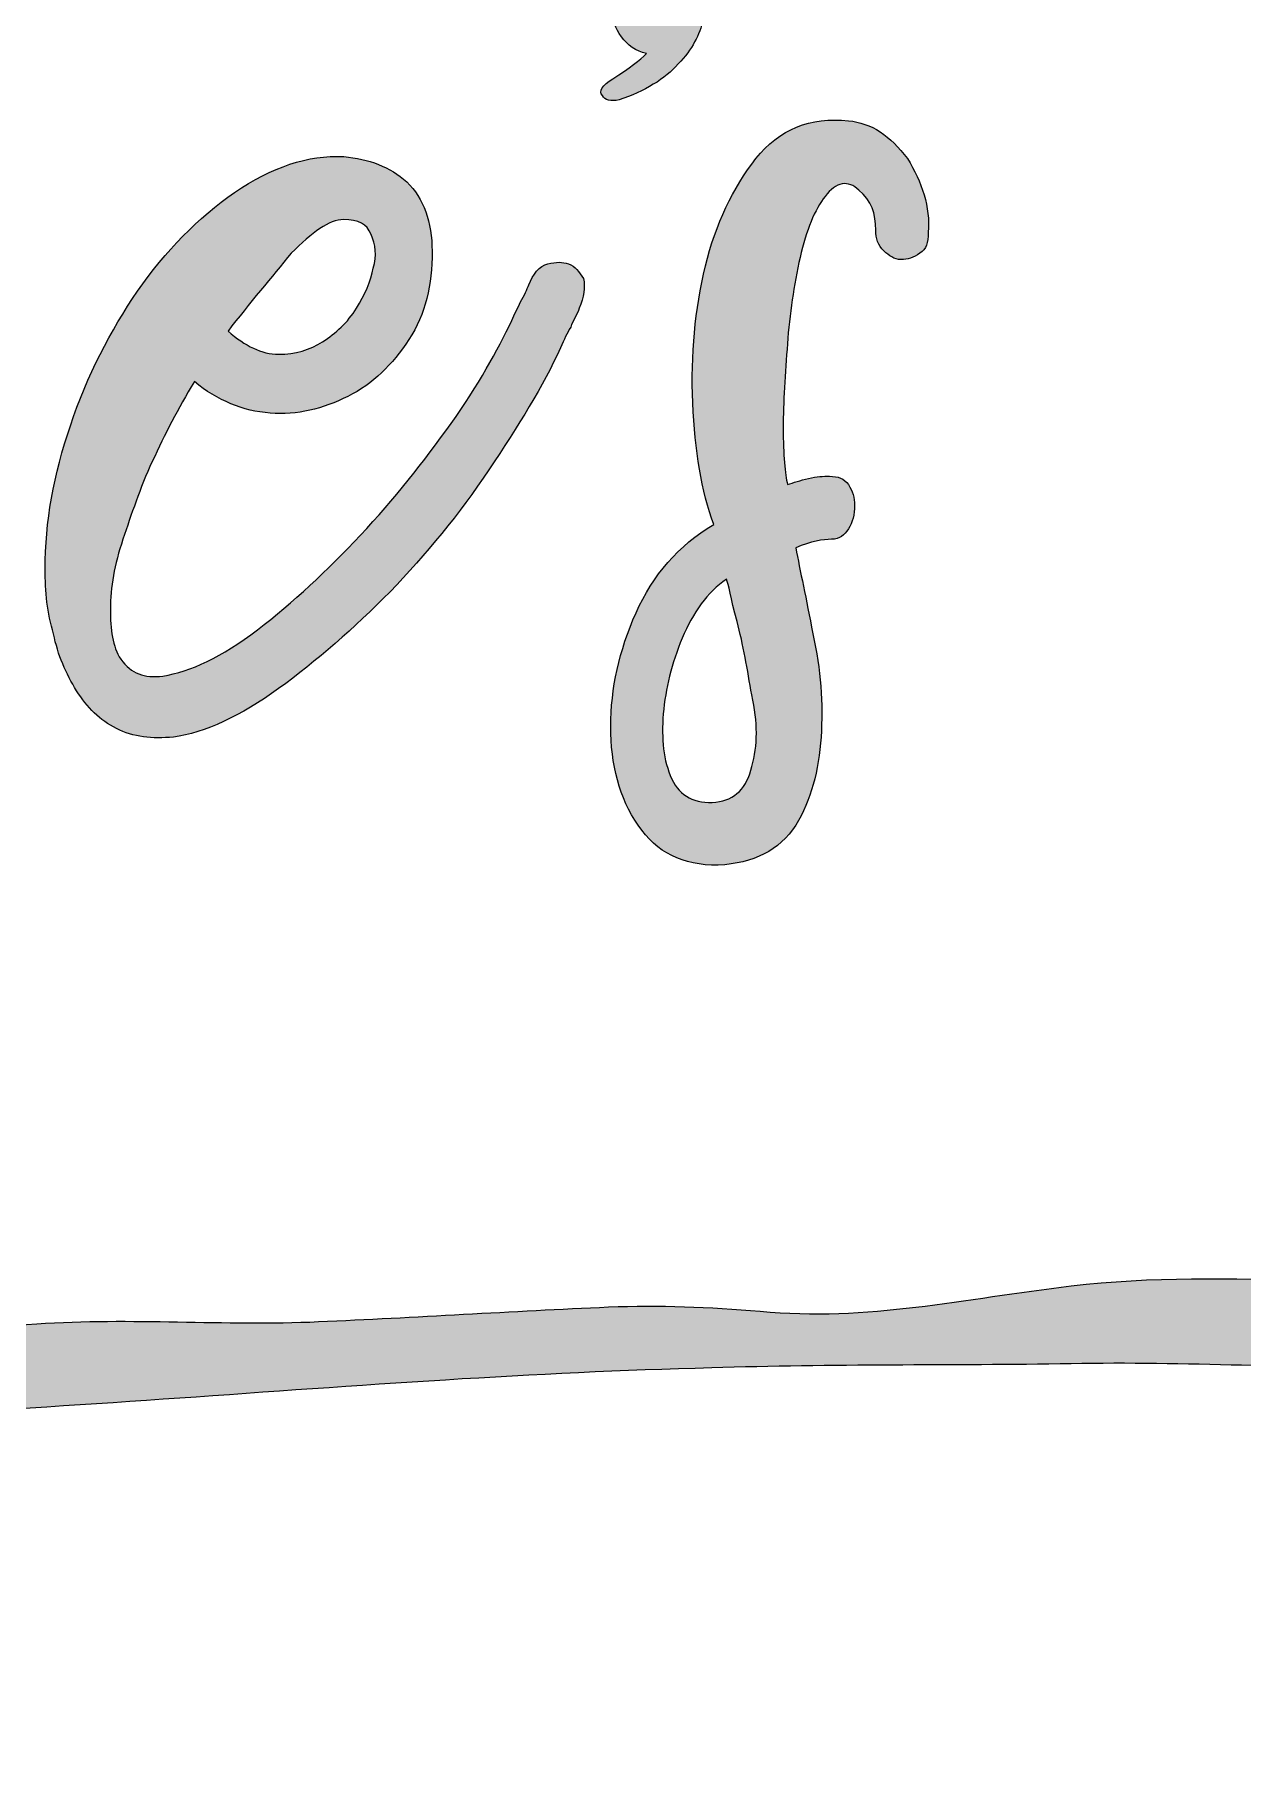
# Model space of a CAD drawing. Header units: inches. Extents: x 0.75 to 5.25, y 1.84 to 4.13.
# Drawn here: x 3.079 to 3.877, y 1.844 to 2.988 of the extents above; entities that cross this region are included whole.
import ezdxf

# ---------------------------------------------------------------- set-up
doc = ezdxf.new("R2010")
doc.units = ezdxf.units.IN
doc.header["$MEASUREMENT"] = 0
doc.layers.add('Calque 1', color=7, linetype='Continuous')

# ---------------------------------------------------------------- blocks, each defined once
blk = doc.blocks.new('block 5')
at = {"layer": 'Calque 1', "true_color": 0xffffff}
h = blk.add_hatch(color=7, dxfattribs=at)
h.dxf.hatch_style = 2
edge = h.paths.add_edge_path()
edge.add_spline(control_points=[(3.5042, 2.9681), (3.5139, 2.9778), (3.5181, 2.9875), (3.5208, 2.9972), (3.5222, 3.0069), (3.5208, 3.0153), (3.5153, 3.0222), (3.5097, 3.0292), (3.5014, 3.0333), (3.4917, 3.0333), (3.4819, 3.0333), (3.475, 3.0306), (3.4694, 3.025), (3.4639, 3.0194), (3.4611, 3.0125), (3.4611, 3.0042), (3.4611, 2.9972), (3.4625, 2.9917), (3.4667, 2.9861), (3.4708, 2.9806), (3.4764, 2.9764), (3.4833, 2.975), (3.4792, 2.9708), (3.4722, 2.9653), (3.4611, 2.9583), (3.4542, 2.9542), (3.4514, 2.95), (3.4542, 2.9472), (3.4556, 2.9444), (3.4597, 2.9431), (3.4653, 2.9444), (3.4819, 2.95), (3.4958, 2.9583), (3.5042, 2.9681)], knot_values=[0, 0, 0, 0, 1, 1, 1, 2, 2, 2, 3, 3, 3, 4, 4, 4, 5, 5, 5, 6, 6, 6, 7, 7, 7, 8, 8, 8, 9, 9, 9, 10, 10, 10, 11, 11, 11, 11], degree=3, periodic=1)
h = blk.add_hatch(color=7, dxfattribs=at)
h.dxf.hatch_style = 2
edge = h.paths.add_edge_path()
edge.add_spline(control_points=[(3.6167, 2.9306), (3.5917, 2.9333), (3.5708, 2.925), (3.5556, 2.9056), (3.5403, 2.8861), (3.5292, 2.8625), (3.5222, 2.8347), (3.5153, 2.8056), (3.5125, 2.7764), (3.5139, 2.7444), (3.5153, 2.7125), (3.5194, 2.6861), (3.5278, 2.6639), (3.5042, 2.65), (3.4875, 2.6306), (3.4764, 2.6056), (3.4653, 2.5806), (3.4597, 2.5556), (3.4597, 2.5306), (3.4597, 2.5056), (3.4653, 2.4833), (3.4778, 2.4653), (3.4903, 2.4472), (3.5069, 2.4389), (3.5306, 2.4389), (3.5542, 2.4403), (3.5708, 2.4486), (3.5819, 2.4653), (3.5917, 2.4819), (3.5972, 2.5014), (3.5986, 2.5236), (3.6, 2.5458), (3.5986, 2.5681), (3.5931, 2.5917), (3.5889, 2.6153), (3.5847, 2.6333), (3.5819, 2.6486), (3.5917, 2.6528), (3.6, 2.6542), (3.6056, 2.6542), (3.6111, 2.6542), (3.6139, 2.6569), (3.6167, 2.6611), (3.6194, 2.6653), (3.6208, 2.6708), (3.6208, 2.6764), (3.6208, 2.6819), (3.6194, 2.6861), (3.6167, 2.6903), (3.6139, 2.6944), (3.6097, 2.6958), (3.6042, 2.6958), (3.6, 2.6958), (3.5958, 2.6958), (3.5903, 2.6944), (3.5847, 2.6931), (3.5806, 2.6917), (3.5764, 2.6903), (3.575, 2.6972), (3.5736, 2.7097), (3.5736, 2.7278), (3.5736, 2.7444), (3.575, 2.7639), (3.5764, 2.7833), (3.5778, 2.8028), (3.5806, 2.8222), (3.5847, 2.8403), (3.5889, 2.8583), (3.5944, 2.8722), (3.6014, 2.8806), (3.6083, 2.8903), (3.6167, 2.8917), (3.6236, 2.8847), (3.6319, 2.8778), (3.6347, 2.8694), (3.6347, 2.8583), (3.6347, 2.8528), (3.6361, 2.8486), (3.6403, 2.8444), (3.6431, 2.8417), (3.6472, 2.8389), (3.6514, 2.8389), (3.6556, 2.8389), (3.6597, 2.8403), (3.6639, 2.8431), (3.6681, 2.8458), (3.6694, 2.85), (3.6694, 2.8569), (3.6708, 2.8736), (3.6653, 2.8903), (3.6556, 2.9056), (3.6444, 2.9208), (3.6319, 2.9292), (3.6167, 2.9306)], knot_values=[0, 0, 0, 0, 1, 1, 1, 2, 2, 2, 3, 3, 3, 4, 4, 4, 5, 5, 5, 6, 6, 6, 7, 7, 7, 8, 8, 8, 9, 9, 9, 10, 10, 10, 11, 11, 11, 12, 12, 12, 13, 13, 13, 14, 14, 14, 15, 15, 15, 16, 16, 16, 17, 17, 17, 18, 18, 18, 19, 19, 19, 20, 20, 20, 21, 21, 21, 22, 22, 22, 23, 23, 23, 24, 24, 24, 25, 25, 25, 26, 26, 26, 27, 27, 27, 28, 28, 28, 29, 29, 29, 30, 30, 30, 31, 31, 31, 31], degree=3, periodic=1)
edge = h.paths.add_edge_path()
edge.add_spline(control_points=[(3.5528, 2.5042), (3.55, 2.4903), (3.5417, 2.4819), (3.5292, 2.4806), (3.5153, 2.4792), (3.5056, 2.4847), (3.5, 2.4958), (3.4944, 2.5083), (3.4931, 2.5222), (3.4944, 2.5389), (3.4958, 2.5556), (3.5, 2.5722), (3.5069, 2.5889), (3.5139, 2.6056), (3.5236, 2.6194), (3.5361, 2.6278), (3.5375, 2.625), (3.5389, 2.6153), (3.5431, 2.6), (3.5472, 2.5847), (3.55, 2.5681), (3.5528, 2.5514), (3.5569, 2.5333), (3.5569, 2.5181), (3.5528, 2.5042)], knot_values=[0, 0, 0, 0, 1, 1, 1, 2, 2, 2, 3, 3, 3, 4, 4, 4, 5, 5, 5, 6, 6, 6, 7, 7, 7, 8, 8, 8, 8], degree=3, periodic=1)
h = blk.add_hatch(color=7, dxfattribs=at)
h.dxf.hatch_style = 2
edge = h.paths.add_edge_path()
edge.add_spline(control_points=[(3.4319, 2.8361), (3.4278, 2.8375), (3.4236, 2.8375), (3.4181, 2.8361), (3.4125, 2.8347), (3.4083, 2.8292), (3.4056, 2.8222), (3.4042, 2.8194), (3.4028, 2.8153), (3.4, 2.8111), (3.3986, 2.8069), (3.3958, 2.8028), (3.3944, 2.7986), (3.3847, 2.7792), (3.3722, 2.7556), (3.3542, 2.7306), (3.3361, 2.7056), (3.3167, 2.6806), (3.2944, 2.6569), (3.2722, 2.6333), (3.25, 2.6125), (3.2264, 2.5944), (3.2028, 2.5764), (3.1819, 2.5667), (3.1639, 2.5639), (3.1514, 2.5625), (3.1431, 2.5653), (3.1361, 2.575), (3.1306, 2.5833), (3.1292, 2.5944), (3.1292, 2.6083), (3.1292, 2.6222), (3.1319, 2.6375), (3.1375, 2.6542), (3.1431, 2.6708), (3.1486, 2.6875), (3.1569, 2.7056), (3.1653, 2.7236), (3.1736, 2.7403), (3.1847, 2.7583), (3.2, 2.7458), (3.2167, 2.7389), (3.2347, 2.7375), (3.2528, 2.7361), (3.2694, 2.7403), (3.2861, 2.7486), (3.3028, 2.7569), (3.3153, 2.7694), (3.3264, 2.7861), (3.3375, 2.8028), (3.3417, 2.8222), (3.3417, 2.8444), (3.3417, 2.8639), (3.3361, 2.8792), (3.325, 2.8903), (3.3139, 2.9), (3.3, 2.9056), (3.2833, 2.9069), (3.2597, 2.9083), (3.2361, 2.9), (3.2111, 2.8833), (3.1875, 2.8667), (3.1653, 2.8444), (3.1472, 2.8181), (3.1292, 2.7917), (3.1139, 2.7625), (3.1028, 2.7292), (3.0917, 2.6972), (3.0861, 2.6653), (3.0861, 2.6347), (3.0861, 2.6194), (3.0875, 2.6056), (3.0917, 2.5917), (3.0944, 2.5778), (3.1, 2.5653), (3.1069, 2.5542), (3.1139, 2.5431), (3.1222, 2.5347), (3.1333, 2.5292), (3.1444, 2.5236), (3.1569, 2.5222), (3.1708, 2.5236), (3.1917, 2.5264), (3.2153, 2.5375), (3.2403, 2.5556), (3.2653, 2.5736), (3.2903, 2.5958), (3.3139, 2.6194), (3.3375, 2.6444), (3.3597, 2.6708), (3.3792, 2.7), (3.3986, 2.7292), (3.4153, 2.7556), (3.4264, 2.7806), (3.4292, 2.7861), (3.4306, 2.7903), (3.4333, 2.7944), (3.4347, 2.7986), (3.4375, 2.8028), (3.4389, 2.8069), (3.4417, 2.8139), (3.4431, 2.8208), (3.4417, 2.8264), (3.4389, 2.8306), (3.4361, 2.8347), (3.4319, 2.8361)], knot_values=[0, 0, 0, 0, 1, 1, 1, 2, 2, 2, 3, 3, 3, 4, 4, 4, 5, 5, 5, 6, 6, 6, 7, 7, 7, 8, 8, 8, 9, 9, 9, 10, 10, 10, 11, 11, 11, 12, 12, 12, 13, 13, 13, 14, 14, 14, 15, 15, 15, 16, 16, 16, 17, 17, 17, 18, 18, 18, 19, 19, 19, 20, 20, 20, 21, 21, 21, 22, 22, 22, 23, 23, 23, 24, 24, 24, 25, 25, 25, 26, 26, 26, 27, 27, 27, 28, 28, 28, 29, 29, 29, 30, 30, 30, 31, 31, 31, 32, 32, 32, 33, 33, 33, 34, 34, 34, 35, 35, 35, 35], degree=3, periodic=1)
edge = h.paths.add_edge_path()
edge.add_spline(control_points=[(3.2486, 2.8431), (3.2625, 2.8569), (3.2736, 2.8653), (3.2833, 2.8653), (3.2931, 2.8653), (3.2986, 2.8625), (3.3014, 2.8556), (3.3042, 2.8486), (3.3056, 2.8417), (3.3028, 2.8333), (3.3014, 2.825), (3.2972, 2.8153), (3.2917, 2.8069), (3.2861, 2.7972), (3.2778, 2.7903), (3.2694, 2.7847), (3.2611, 2.7792), (3.2514, 2.7764), (3.2403, 2.7764), (3.2292, 2.7764), (3.2181, 2.7819), (3.2069, 2.7917), (3.2208, 2.8097), (3.2361, 2.8278), (3.2486, 2.8431)], knot_values=[0, 0, 0, 0, 1, 1, 1, 2, 2, 2, 3, 3, 3, 4, 4, 4, 5, 5, 5, 6, 6, 6, 7, 7, 7, 8, 8, 8, 8], degree=3, periodic=1)
at = {"layer": 'Calque 1', "lineweight": 0}
for points, knots in [([(3.5042, 2.9681), (3.5139, 2.9778), (3.5181, 2.9875), (3.5208, 2.9972), (3.5222, 3.0069), (3.5208, 3.0153), (3.5153, 3.0222), (3.5097, 3.0292), (3.5014, 3.0333), (3.4917, 3.0333), (3.4819, 3.0333), (3.475, 3.0306), (3.4694, 3.025), (3.4639, 3.0194), (3.4611, 3.0125), (3.4611, 3.0042), (3.4611, 2.9972), (3.4625, 2.9917), (3.4667, 2.9861), (3.4708, 2.9806), (3.4764, 2.9764), (3.4833, 2.975), (3.4792, 2.9708), (3.4722, 2.9653), (3.4611, 2.9583), (3.4542, 2.9542), (3.4514, 2.95), (3.4542, 2.9472), (3.4556, 2.9444), (3.4597, 2.9431), (3.4653, 2.9444), (3.4819, 2.95), (3.4958, 2.9583), (3.5042, 2.9681)], [0, 0, 0, 0, 1, 1, 1, 2, 2, 2, 3, 3, 3, 4, 4, 4, 5, 5, 5, 6, 6, 6, 7, 7, 7, 8, 8, 8, 9, 9, 9, 10, 10, 10, 11, 11, 11, 11]), ([(3.6167, 2.9306), (3.5917, 2.9333), (3.5708, 2.925), (3.5556, 2.9056), (3.5403, 2.8861), (3.5292, 2.8625), (3.5222, 2.8347), (3.5153, 2.8056), (3.5125, 2.7764), (3.5139, 2.7444), (3.5153, 2.7125), (3.5194, 2.6861), (3.5278, 2.6639), (3.5042, 2.65), (3.4875, 2.6306), (3.4764, 2.6056), (3.4653, 2.5806), (3.4597, 2.5556), (3.4597, 2.5306), (3.4597, 2.5056), (3.4653, 2.4833), (3.4778, 2.4653), (3.4903, 2.4472), (3.5069, 2.4389), (3.5306, 2.4389), (3.5542, 2.4403), (3.5708, 2.4486), (3.5819, 2.4653), (3.5917, 2.4819), (3.5972, 2.5014), (3.5986, 2.5236), (3.6, 2.5458), (3.5986, 2.5681), (3.5931, 2.5917), (3.5889, 2.6153), (3.5847, 2.6333), (3.5819, 2.6486), (3.5917, 2.6528), (3.6, 2.6542), (3.6056, 2.6542), (3.6111, 2.6542), (3.6139, 2.6569), (3.6167, 2.6611), (3.6194, 2.6653), (3.6208, 2.6708), (3.6208, 2.6764), (3.6208, 2.6819), (3.6194, 2.6861), (3.6167, 2.6903), (3.6139, 2.6944), (3.6097, 2.6958), (3.6042, 2.6958), (3.6, 2.6958), (3.5958, 2.6958), (3.5903, 2.6944), (3.5847, 2.6931), (3.5806, 2.6917), (3.5764, 2.6903), (3.575, 2.6972), (3.5736, 2.7097), (3.5736, 2.7278), (3.5736, 2.7444), (3.575, 2.7639), (3.5764, 2.7833), (3.5778, 2.8028), (3.5806, 2.8222), (3.5847, 2.8403), (3.5889, 2.8583), (3.5944, 2.8722), (3.6014, 2.8806), (3.6083, 2.8903), (3.6167, 2.8917), (3.6236, 2.8847), (3.6319, 2.8778), (3.6347, 2.8694), (3.6347, 2.8583), (3.6347, 2.8528), (3.6361, 2.8486), (3.6403, 2.8444), (3.6431, 2.8417), (3.6472, 2.8389), (3.6514, 2.8389), (3.6556, 2.8389), (3.6597, 2.8403), (3.6639, 2.8431), (3.6681, 2.8458), (3.6694, 2.85), (3.6694, 2.8569), (3.6708, 2.8736), (3.6653, 2.8903), (3.6556, 2.9056), (3.6444, 2.9208), (3.6319, 2.9292), (3.6167, 2.9306)], [0, 0, 0, 0, 1, 1, 1, 2, 2, 2, 3, 3, 3, 4, 4, 4, 5, 5, 5, 6, 6, 6, 7, 7, 7, 8, 8, 8, 9, 9, 9, 10, 10, 10, 11, 11, 11, 12, 12, 12, 13, 13, 13, 14, 14, 14, 15, 15, 15, 16, 16, 16, 17, 17, 17, 18, 18, 18, 19, 19, 19, 20, 20, 20, 21, 21, 21, 22, 22, 22, 23, 23, 23, 24, 24, 24, 25, 25, 25, 26, 26, 26, 27, 27, 27, 28, 28, 28, 29, 29, 29, 30, 30, 30, 31, 31, 31, 31]), ([(3.4319, 2.8361), (3.4278, 2.8375), (3.4236, 2.8375), (3.4181, 2.8361), (3.4125, 2.8347), (3.4083, 2.8292), (3.4056, 2.8222), (3.4042, 2.8194), (3.4028, 2.8153), (3.4, 2.8111), (3.3986, 2.8069), (3.3958, 2.8028), (3.3944, 2.7986), (3.3847, 2.7792), (3.3722, 2.7556), (3.3542, 2.7306), (3.3361, 2.7056), (3.3167, 2.6806), (3.2944, 2.6569), (3.2722, 2.6333), (3.25, 2.6125), (3.2264, 2.5944), (3.2028, 2.5764), (3.1819, 2.5667), (3.1639, 2.5639), (3.1514, 2.5625), (3.1431, 2.5653), (3.1361, 2.575), (3.1306, 2.5833), (3.1292, 2.5944), (3.1292, 2.6083), (3.1292, 2.6222), (3.1319, 2.6375), (3.1375, 2.6542), (3.1431, 2.6708), (3.1486, 2.6875), (3.1569, 2.7056), (3.1653, 2.7236), (3.1736, 2.7403), (3.1847, 2.7583), (3.2, 2.7458), (3.2167, 2.7389), (3.2347, 2.7375), (3.2528, 2.7361), (3.2694, 2.7403), (3.2861, 2.7486), (3.3028, 2.7569), (3.3153, 2.7694), (3.3264, 2.7861), (3.3375, 2.8028), (3.3417, 2.8222), (3.3417, 2.8444), (3.3417, 2.8639), (3.3361, 2.8792), (3.325, 2.8903), (3.3139, 2.9), (3.3, 2.9056), (3.2833, 2.9069), (3.2597, 2.9083), (3.2361, 2.9), (3.2111, 2.8833), (3.1875, 2.8667), (3.1653, 2.8444), (3.1472, 2.8181), (3.1292, 2.7917), (3.1139, 2.7625), (3.1028, 2.7292), (3.0917, 2.6972), (3.0861, 2.6653), (3.0861, 2.6347), (3.0861, 2.6194), (3.0875, 2.6056), (3.0917, 2.5917), (3.0944, 2.5778), (3.1, 2.5653), (3.1069, 2.5542), (3.1139, 2.5431), (3.1222, 2.5347), (3.1333, 2.5292), (3.1444, 2.5236), (3.1569, 2.5222), (3.1708, 2.5236), (3.1917, 2.5264), (3.2153, 2.5375), (3.2403, 2.5556), (3.2653, 2.5736), (3.2903, 2.5958), (3.3139, 2.6194), (3.3375, 2.6444), (3.3597, 2.6708), (3.3792, 2.7), (3.3986, 2.7292), (3.4153, 2.7556), (3.4264, 2.7806), (3.4292, 2.7861), (3.4306, 2.7903), (3.4333, 2.7944), (3.4347, 2.7986), (3.4375, 2.8028), (3.4389, 2.8069), (3.4417, 2.8139), (3.4431, 2.8208), (3.4417, 2.8264), (3.4389, 2.8306), (3.4361, 2.8347), (3.4319, 2.8361)], [0, 0, 0, 0, 1, 1, 1, 2, 2, 2, 3, 3, 3, 4, 4, 4, 5, 5, 5, 6, 6, 6, 7, 7, 7, 8, 8, 8, 9, 9, 9, 10, 10, 10, 11, 11, 11, 12, 12, 12, 13, 13, 13, 14, 14, 14, 15, 15, 15, 16, 16, 16, 17, 17, 17, 18, 18, 18, 19, 19, 19, 20, 20, 20, 21, 21, 21, 22, 22, 22, 23, 23, 23, 24, 24, 24, 25, 25, 25, 26, 26, 26, 27, 27, 27, 28, 28, 28, 29, 29, 29, 30, 30, 30, 31, 31, 31, 32, 32, 32, 33, 33, 33, 34, 34, 34, 35, 35, 35, 35]), ([(3.2486, 2.8431), (3.2625, 2.8569), (3.2736, 2.8653), (3.2833, 2.8653), (3.2931, 2.8653), (3.2986, 2.8625), (3.3014, 2.8556), (3.3042, 2.8486), (3.3056, 2.8417), (3.3028, 2.8333), (3.3014, 2.825), (3.2972, 2.8153), (3.2917, 2.8069), (3.2861, 2.7972), (3.2778, 2.7903), (3.2694, 2.7847), (3.2611, 2.7792), (3.2514, 2.7764), (3.2403, 2.7764), (3.2292, 2.7764), (3.2181, 2.7819), (3.2069, 2.7917), (3.2208, 2.8097), (3.2361, 2.8278), (3.2486, 2.8431)], [0, 0, 0, 0, 1, 1, 1, 2, 2, 2, 3, 3, 3, 4, 4, 4, 5, 5, 5, 6, 6, 6, 7, 7, 7, 8, 8, 8, 8]), ([(3.5528, 2.5042), (3.55, 2.4903), (3.5417, 2.4819), (3.5292, 2.4806), (3.5153, 2.4792), (3.5056, 2.4847), (3.5, 2.4958), (3.4944, 2.5083), (3.4931, 2.5222), (3.4944, 2.5389), (3.4958, 2.5556), (3.5, 2.5722), (3.5069, 2.5889), (3.5139, 2.6056), (3.5236, 2.6194), (3.5361, 2.6278), (3.5375, 2.625), (3.5389, 2.6153), (3.5431, 2.6), (3.5472, 2.5847), (3.55, 2.5681), (3.5528, 2.5514), (3.5569, 2.5333), (3.5569, 2.5181), (3.5528, 2.5042)], [0, 0, 0, 0, 1, 1, 1, 2, 2, 2, 3, 3, 3, 4, 4, 4, 5, 5, 5, 6, 6, 6, 7, 7, 7, 8, 8, 8, 8])]:
    blk.add_open_spline(points, degree=3, knots=knots, dxfattribs=at)
blk = doc.blocks.new('block 3')
at = {"layer": 'Calque 1'}
blk.add_blockref('block 5', (0, 0), dxfattribs=at)
blk = doc.blocks.new('block 7')
at = {"layer": 'Calque 1', "true_color": 0xec6573}
h = blk.add_hatch(color=243, dxfattribs=at)
h.dxf.hatch_style = 2
edge = h.paths.add_edge_path()
edge.add_spline(control_points=[(1.7236, 2.1292), (1.6972, 2.1056), (1.6736, 2.0792), (1.6444, 2.0597), (1.6194, 2.0431), (1.5931, 2.0333), (1.5722, 2.0125), (1.5417, 1.9847), (1.5069, 1.9292), (1.5694, 1.9222), (1.7042, 1.9083), (1.8431, 1.9083), (1.9778, 1.9), (2.0292, 1.8972), (2.0792, 1.8903), (2.1306, 1.8819), (2.1556, 1.8778), (2.1903, 1.8667), (2.2153, 1.8736), (2.2639, 1.8889), (2.3097, 1.9653), (2.3417, 2.0028), (2.3708, 2.0389), (2.4097, 2.0639), (2.4556, 2.0722), (2.5056, 2.0806), (2.5639, 2.0736), (2.6139, 2.0736), (2.6833, 2.0736), (2.7542, 2.0722), (2.8236, 2.0722), (3.0583, 2.0708), (3.2917, 2.1014), (3.5264, 2.1069), (3.6056, 2.1097), (3.6847, 2.1083), (3.7639, 2.1097), (3.8389, 2.1111), (3.9139, 2.1069), (3.9889, 2.1056), (4.0264, 2.1056), (4.0653, 2.1069), (4.1028, 2.1056), (4.1319, 2.1056), (4.1653, 2.0917), (4.1931, 2.1014), (4.1833, 2.0694), (4.1542, 2.0472), (4.1347, 2.0208), (4.1153, 1.9958), (4.1014, 1.9694), (4.0944, 1.9375), (4.0722, 1.8444), (4.1653, 1.8972), (4.2014, 1.9208), (4.2722, 1.9653), (4.3417, 1.9958), (4.4153, 2.0319), (4.4403, 2.0444), (4.4792, 2.0625), (4.4972, 2.0861), (4.525, 2.1194), (4.4986, 2.1389), (4.4708, 2.1583), (4.4444, 2.1764), (4.425, 2.2014), (4.4, 2.2208), (4.3778, 2.2375), (4.3472, 2.2458), (4.3236, 2.2597), (4.2764, 2.2861), (4.2208, 2.3375), (4.1653, 2.3444), (4.0958, 2.3514), (4.1319, 2.2667), (4.1514, 2.2347), (4.1597, 2.2222), (4.175, 2.2083), (4.1806, 2.1944), (4.1917, 2.1653), (4.1972, 2.1861), (4.1736, 2.1722), (4.1514, 2.1597), (4.1083, 2.1639), (4.0833, 2.1625), (3.9764, 2.1569), (3.8694, 2.1736), (3.7639, 2.1611), (3.6931, 2.1528), (3.6292, 2.1375), (3.5583, 2.1444), (3.525, 2.1472), (3.4917, 2.1486), (3.4583, 2.1472), (3.3944, 2.1444), (3.3306, 2.1403), (3.2667, 2.1375), (3.2042, 2.1347), (3.1431, 2.1403), (3.0806, 2.1361), (3.0083, 2.1306), (2.9389, 2.125), (2.8667, 2.125), (2.7861, 2.125), (2.7069, 2.125), (2.6264, 2.1236), (2.5597, 2.1236), (2.4903, 2.1194), (2.425, 2.1333), (2.3819, 2.1431), (2.3514, 2.1819), (2.3181, 2.2111), (2.2681, 2.2542), (2.2236, 2.3028), (2.1847, 2.3542), (2.1389, 2.3875), (2.0639, 2.375), (2.0097, 2.3736), (1.9403, 2.3722), (1.8694, 2.3653), (1.8, 2.3639), (1.725, 2.3625), (1.6528, 2.3681), (1.5778, 2.3625), (1.5486, 2.3611), (1.5194, 2.3611), (1.4903, 2.3611), (1.5556, 2.2764), (1.6333, 2.1958), (1.7236, 2.1292)], knot_values=[0, 0, 0, 0, 1, 1, 1, 2, 2, 2, 3, 3, 3, 4, 4, 4, 5, 5, 5, 6, 6, 6, 7, 7, 7, 8, 8, 8, 9, 9, 9, 10, 10, 10, 11, 11, 11, 12, 12, 12, 13, 13, 13, 14, 14, 14, 15, 15, 15, 16, 16, 16, 17, 17, 17, 18, 18, 18, 19, 19, 19, 20, 20, 20, 21, 21, 21, 22, 22, 22, 23, 23, 23, 24, 24, 24, 25, 25, 25, 26, 26, 26, 27, 27, 27, 28, 28, 28, 29, 29, 29, 30, 30, 30, 31, 31, 31, 32, 32, 32, 33, 33, 33, 34, 34, 34, 35, 35, 35, 36, 36, 36, 37, 37, 37, 38, 38, 38, 39, 39, 39, 40, 40, 40, 41, 41, 41, 42, 42, 42, 43, 43, 43, 43], degree=3, periodic=1)
edge = h.paths.add_edge_path()
edge.add_spline(control_points=[(4.2986, 2.1514), (4.2944, 2.1583), (4.2903, 2.1653), (4.2847, 2.1722), (4.2819, 2.1764), (4.2806, 2.1806), (4.2764, 2.1833), (4.2736, 2.1861), (4.2722, 2.1875), (4.2708, 2.1903), (4.2694, 2.1931), (4.2681, 2.1958), (4.2667, 2.1986), (4.2639, 2.2056), (4.2583, 2.2097), (4.2583, 2.2181), (4.2889, 2.2069), (4.4208, 2.1639), (4.4181, 2.1222), (4.4153, 2.0944), (4.3569, 2.0694), (4.3361, 2.0583), (4.3042, 2.0417), (4.275, 2.0361), (4.2472, 2.0111), (4.2444, 2.0431), (4.2792, 2.0722), (4.2931, 2.0986), (4.3014, 2.1181), (4.3069, 2.1347), (4.2986, 2.1514)], knot_values=[0, 0, 0, 0, 1, 1, 1, 2, 2, 2, 3, 3, 3, 4, 4, 4, 5, 5, 5, 6, 6, 6, 7, 7, 7, 8, 8, 8, 9, 9, 9, 10, 10, 10, 10], degree=3, periodic=1)
edge = h.paths.add_edge_path()
edge.add_spline(control_points=[(2.2111, 1.9458), (2.1903, 1.9306), (2.1861, 1.9292), (2.1611, 1.9347), (2.1583, 1.9347), (2.1222, 1.9444), (2.1222, 1.9431), (2.1417, 1.9681), (2.1625, 1.9931), (2.1833, 2.0167), (2.1931, 2.0278), (2.2208, 2.0708), (2.2361, 2.0708), (2.2625, 2.0708), (2.2875, 2.0708), (2.3139, 2.0708), (2.2875, 2.0222), (2.2556, 1.9792), (2.2111, 1.9458)], knot_values=[0, 0, 0, 0, 1, 1, 1, 2, 2, 2, 3, 3, 3, 4, 4, 4, 5, 5, 5, 6, 6, 6, 6], degree=3, periodic=1)
edge = h.paths.add_edge_path()
edge.add_spline(control_points=[(2.1431, 2.3222), (2.1639, 2.3125), (2.1875, 2.2639), (2.2028, 2.2458), (2.2306, 2.2125), (2.2611, 2.1792), (2.2917, 2.1486), (2.275, 2.1458), (2.2597, 2.1389), (2.2431, 2.1389), (2.1958, 2.1389), (2.1792, 2.1611), (2.1528, 2.1958), (2.1194, 2.2389), (2.0819, 2.2778), (2.0514, 2.3236), (2.0778, 2.3236), (2.1208, 2.3319), (2.1431, 2.3222)], knot_values=[0, 0, 0, 0, 1, 1, 1, 2, 2, 2, 3, 3, 3, 4, 4, 4, 5, 5, 5, 6, 6, 6, 6], degree=3, periodic=1)
edge = h.paths.add_edge_path()
edge.add_spline(control_points=[(2.0319, 2.2889), (2.0486, 2.2681), (2.0528, 2.2472), (2.0722, 2.2278), (2.0944, 2.2042), (2.1167, 2.1806), (2.1347, 2.1542), (2.1069, 2.1486), (2.0792, 2.1486), (2.0514, 2.1486), (1.9819, 2.1458), (1.9056, 2.2556), (1.8819, 2.3139), (1.9264, 2.325), (2.0028, 2.3278), (2.0319, 2.2889)], knot_values=[0, 0, 0, 0, 1, 1, 1, 2, 2, 2, 3, 3, 3, 4, 4, 4, 5, 5, 5, 5], degree=3, periodic=1)
edge = h.paths.add_edge_path()
edge.add_spline(control_points=[(1.925, 2.0958), (1.9569, 2.0972), (1.9958, 2.0847), (2.0278, 2.0792), (2.0236, 2.0708), (2.0194, 2.0639), (2.0153, 2.0569), (2.0097, 2.0486), (2.0069, 2.0458), (2.0056, 2.0444), (1.9903, 2.025), (1.975, 2.0083), (1.9597, 1.9889), (1.9528, 1.9806), (1.9431, 1.9611), (1.9333, 1.9569), (1.9194, 1.9514), (1.8917, 1.9597), (1.8778, 1.9611), (1.8514, 1.9639), (1.825, 1.9653), (1.7986, 1.9611), (1.8222, 1.9931), (1.8542, 2.0222), (1.8764, 2.0556), (1.8903, 2.0792), (1.8944, 2.0944), (1.925, 2.0958)], knot_values=[0, 0, 0, 0, 1, 1, 1, 2, 2, 2, 3, 3, 3, 4, 4, 4, 5, 5, 5, 6, 6, 6, 7, 7, 7, 8, 8, 8, 9, 9, 9, 9], degree=3, periodic=1)
edge = h.paths.add_edge_path()
edge.add_spline(control_points=[(1.7472, 1.9722), (1.7125, 1.9722), (1.6792, 1.9819), (1.6444, 1.9833), (1.6667, 1.9875), (1.6847, 2.0167), (1.7, 2.0306), (1.7111, 2.0417), (1.7264, 2.05), (1.7375, 2.0611), (1.7444, 2.0681), (1.7514, 2.0875), (1.7583, 2.0903), (1.7806, 2.1042), (1.825, 2.0944), (1.8514, 2.0931), (1.8319, 2.0417), (1.7875, 2.0069), (1.7472, 1.9722)], knot_values=[0, 0, 0, 0, 1, 1, 1, 2, 2, 2, 3, 3, 3, 4, 4, 4, 5, 5, 5, 6, 6, 6, 6], degree=3, periodic=1)
edge = h.paths.add_edge_path()
edge.add_spline(control_points=[(1.6736, 2.3264), (1.6972, 2.3278), (1.7125, 2.3153), (1.7306, 2.2972), (1.7681, 2.2625), (1.7889, 2.2083), (1.8208, 2.1681), (1.7944, 2.1681), (1.7764, 2.1667), (1.7583, 2.1778), (1.7208, 2.2014), (1.6792, 2.25), (1.6486, 2.2847), (1.6431, 2.2889), (1.6236, 2.3167), (1.6167, 2.3167), (1.6333, 2.3194), (1.6542, 2.325), (1.6736, 2.3264)], knot_values=[0, 0, 0, 0, 1, 1, 1, 2, 2, 2, 3, 3, 3, 4, 4, 4, 5, 5, 5, 6, 6, 6, 6], degree=3, periodic=1)
at = {"layer": 'Calque 1', "lineweight": 0}
blk.add_open_spline([(1.7236, 2.1292), (1.6972, 2.1056), (1.6736, 2.0792), (1.6444, 2.0597), (1.6194, 2.0431), (1.5931, 2.0333), (1.5722, 2.0125), (1.5417, 1.9847), (1.5069, 1.9292), (1.5694, 1.9222), (1.7042, 1.9083), (1.8431, 1.9083), (1.9778, 1.9), (2.0292, 1.8972), (2.0792, 1.8903), (2.1306, 1.8819), (2.1556, 1.8778), (2.1903, 1.8667), (2.2153, 1.8736), (2.2639, 1.8889), (2.3097, 1.9653), (2.3417, 2.0028), (2.3708, 2.0389), (2.4097, 2.0639), (2.4556, 2.0722), (2.5056, 2.0806), (2.5639, 2.0736), (2.6139, 2.0736), (2.6833, 2.0736), (2.7542, 2.0722), (2.8236, 2.0722), (3.0583, 2.0708), (3.2917, 2.1014), (3.5264, 2.1069), (3.6056, 2.1097), (3.6847, 2.1083), (3.7639, 2.1097), (3.8389, 2.1111), (3.9139, 2.1069), (3.9889, 2.1056), (4.0264, 2.1056), (4.0653, 2.1069), (4.1028, 2.1056), (4.1319, 2.1056), (4.1653, 2.0917), (4.1931, 2.1014), (4.1833, 2.0694), (4.1542, 2.0472), (4.1347, 2.0208), (4.1153, 1.9958), (4.1014, 1.9694), (4.0944, 1.9375), (4.0722, 1.8444), (4.1653, 1.8972), (4.2014, 1.9208), (4.2722, 1.9653), (4.3417, 1.9958), (4.4153, 2.0319), (4.4403, 2.0444), (4.4792, 2.0625), (4.4972, 2.0861), (4.525, 2.1194), (4.4986, 2.1389), (4.4708, 2.1583), (4.4444, 2.1764), (4.425, 2.2014), (4.4, 2.2208), (4.3778, 2.2375), (4.3472, 2.2458), (4.3236, 2.2597), (4.2764, 2.2861), (4.2208, 2.3375), (4.1653, 2.3444), (4.0958, 2.3514), (4.1319, 2.2667), (4.1514, 2.2347), (4.1597, 2.2222), (4.175, 2.2083), (4.1806, 2.1944), (4.1917, 2.1653), (4.1972, 2.1861), (4.1736, 2.1722), (4.1514, 2.1597), (4.1083, 2.1639), (4.0833, 2.1625), (3.9764, 2.1569), (3.8694, 2.1736), (3.7639, 2.1611), (3.6931, 2.1528), (3.6292, 2.1375), (3.5583, 2.1444), (3.525, 2.1472), (3.4917, 2.1486), (3.4583, 2.1472), (3.3944, 2.1444), (3.3306, 2.1403), (3.2667, 2.1375), (3.2042, 2.1347), (3.1431, 2.1403), (3.0806, 2.1361), (3.0083, 2.1306), (2.9389, 2.125), (2.8667, 2.125), (2.7861, 2.125), (2.7069, 2.125), (2.6264, 2.1236), (2.5597, 2.1236), (2.4903, 2.1194), (2.425, 2.1333), (2.3819, 2.1431), (2.3514, 2.1819), (2.3181, 2.2111), (2.2681, 2.2542), (2.2236, 2.3028), (2.1847, 2.3542), (2.1389, 2.3875), (2.0639, 2.375), (2.0097, 2.3736), (1.9403, 2.3722), (1.8694, 2.3653), (1.8, 2.3639), (1.725, 2.3625), (1.6528, 2.3681), (1.5778, 2.3625), (1.5486, 2.3611), (1.5194, 2.3611), (1.4903, 2.3611), (1.5556, 2.2764), (1.6333, 2.1958), (1.7236, 2.1292)], degree=3, knots=[0, 0, 0, 0, 1, 1, 1, 2, 2, 2, 3, 3, 3, 4, 4, 4, 5, 5, 5, 6, 6, 6, 7, 7, 7, 8, 8, 8, 9, 9, 9, 10, 10, 10, 11, 11, 11, 12, 12, 12, 13, 13, 13, 14, 14, 14, 15, 15, 15, 16, 16, 16, 17, 17, 17, 18, 18, 18, 19, 19, 19, 20, 20, 20, 21, 21, 21, 22, 22, 22, 23, 23, 23, 24, 24, 24, 25, 25, 25, 26, 26, 26, 27, 27, 27, 28, 28, 28, 29, 29, 29, 30, 30, 30, 31, 31, 31, 32, 32, 32, 33, 33, 33, 34, 34, 34, 35, 35, 35, 36, 36, 36, 37, 37, 37, 38, 38, 38, 39, 39, 39, 40, 40, 40, 41, 41, 41, 42, 42, 42, 43, 43, 43, 43], dxfattribs=at)
blk = doc.blocks.new('block 2')
at = {"layer": 'Calque 1'}
for name in ['block 3', 'block 7']:
    blk.add_blockref(name, (0, 0), dxfattribs=at)

msp = doc.modelspace()

# ---------------------------------------------------------------- block references
at = {"layer": 'Calque 1'}
msp.add_blockref('block 2', (0, 0), dxfattribs=at)

doc.saveas('drawing.dxf')
